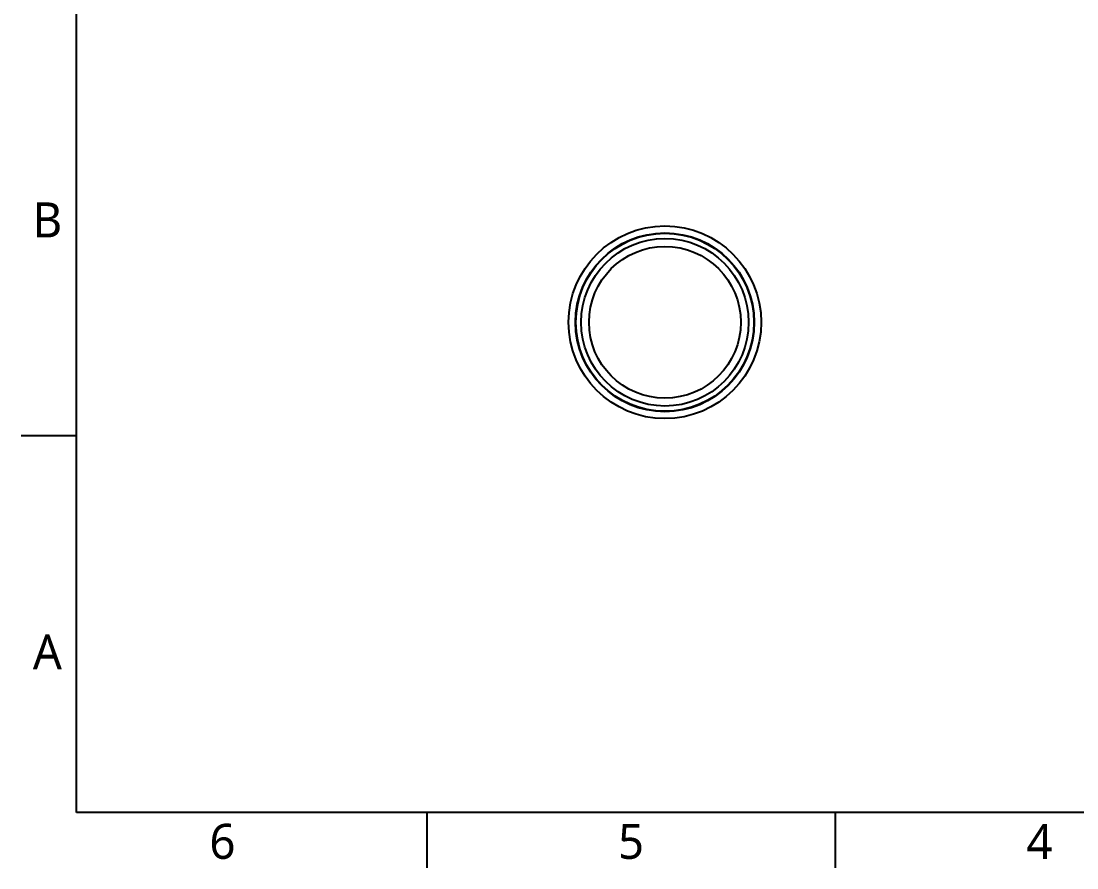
# Model space of a CAD drawing. Extents: x 1 to 420, y 0 to 296.
# Drawn here: x 1 to 181.9, y 0.5 to 145.5 of the extents above; entities that cross this region are included whole.
import ezdxf

# ---------------------------------------------------------------- set-up
doc = ezdxf.new("R2010")
doc.units = 0
doc.header["$LTSCALE"] = 12.7
doc.header["$MEASUREMENT"] = 0
for name, color, linetype in [('BORDER_FRAME', 7, 'CONTINUOUS'), ('BORDER_ZONES', 7, 'CONTINUOUS'), ('TANGENT_LINES', 7, 'CONTINUOUS'), ('VISIBLE', 7, 'CONTINUOUS')]:
    doc.layers.add(name, color=color, linetype=linetype)
doc.styles.add('ONSHAPE-STANDARD', font='NotoSans-Regular.ttf')

msp = doc.modelspace()

# ---------------------------------------------------------------- linework, layer by layer
at = {"layer": 'BORDER_FRAME'}
for p, q in [((10.5, 10), (10.5, 287)), ((410.5, 10), (10.5, 10))]:
    msp.add_line(p, q, dxfattribs=at)
at = {"layer": 'BORDER_ZONES'}
for p, q in [((10.5, 74.5), (1, 74.5)), ((70.5, 10), (70.5, 0.5)), ((140.5, 10), (140.5, 0.5))]:
    msp.add_line(p, q, dxfattribs=at)
at = {"layer": 'TANGENT_LINES'}
msp.add_circle((111.3053, 93.9522), 14.3447, dxfattribs=at)
at = {"layer": 'VISIBLE'}
for radius in [16.5, 15.317, 15.25, 13]:
    msp.add_circle((111.3053, 93.9522), radius, dxfattribs=at)

# ---------------------------------------------------------------- texts
at = {"layer": 'BORDER_ZONES', "char_height": 6, "attachment_point": 5, "style": 'ONSHAPE-STANDARD'}
for s, insert in [('B', (5.5, 111.5)), ('A', (5.5, 37.5)), ('6', (35.5, 5)), ('5', (105.5, 5)), ('4', (175.5, 5))]:
    msp.add_mtext(s, dxfattribs=dict(at, insert=insert))

doc.saveas('drawing.dxf')
